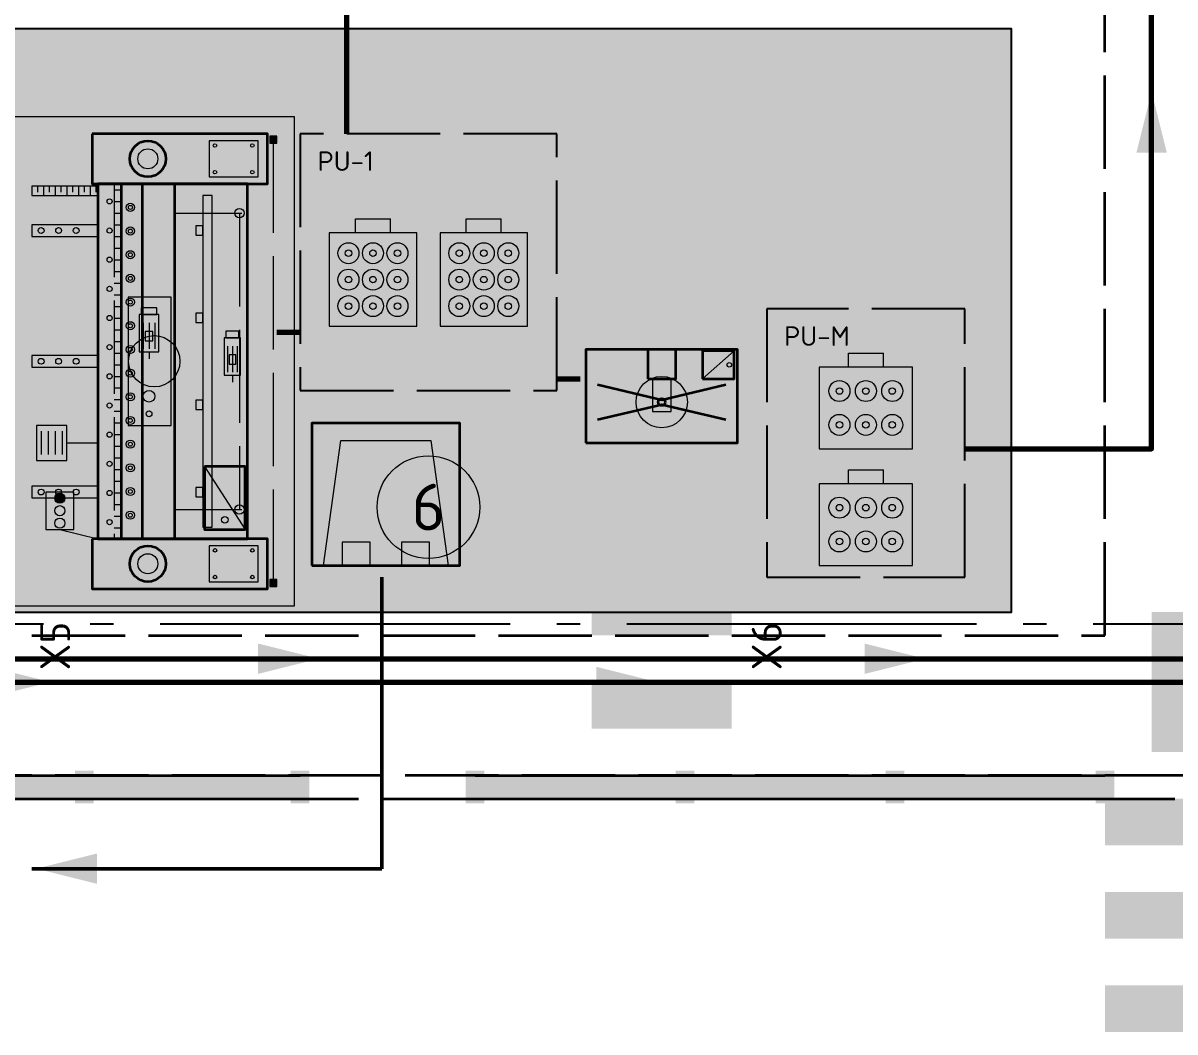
# Model space of a CAD drawing. Header units: millimetres. Extents: x 0 to 1189, y 0 to 841.
# Drawn here: x 372.62 to 422, y 587 to 630.25 of the extents above; entities that cross this region are included whole.
import ezdxf
from ezdxf.enums import TextEntityAlignment as Align

# ---------------------------------------------------------------- set-up
doc = ezdxf.new("R2010")
doc.units = ezdxf.units.MM
doc.linetypes.add('IRAM-E-TRAZOS', pattern=[5, 4, -1])
doc.linetypes.add('IRAM-F-TRAZO-PUNTO', pattern=[20, 15, -2, 1, -2])
for name, color, linetype, lineweight, true_color in [('A-AREA-TRABAJO', 30, 'CONTINUOUS', 13, 0xeb963c), ('A-DEFENSA', 2, 'CONTINUOUS', 35, 0xe6b400), ('A-EQUIPO', 30, 'CONTINUOUS', 35, 0xe67800), ('A-PASILLO', 2, 'IRAM-E-TRAZOS', 35, 0xd7a500), ('A-PULMON', 6, 'IRAM-E-TRAZOS', 25, 0xdc00c8), ('A-SENDA', 2, 'CONTINUOUS', 25, 0xd7a500), ('A-ZONA-LOG', 5, 'IRAM-F-TRAZO-PUNTO', 25, 0x285ac8)]:
    doc.layers.add(name, color=color, linetype=linetype, lineweight=lineweight, true_color=true_color)
for name, color, linetype, lineweight in [('A-EQUIPO-FINO', 8, 'CONTINUOUS', 13), ('A-EQUIPO-OCULTO', 8, 'IRAM-E-TRAZOS', 13), ('A-EQUIPO-RELLENO', 9, 'CONTINUOUS', 13), ('A-OPERARIO', 6, 'CONTINUOUS', 18), ('A-RELLENO', 9, 'CONTINUOUS', 13), ('A-SECTOR', 1, 'CONTINUOUS', 25), ('A-SEGURIDAD', 1, 'IRAM-E-TRAZOS', 18), ('A-TEXTO', 7, 'CONTINUOUS', 18), ('F-MP', 5, 'CONTINUOUS', 70), ('F-SCRAP', 8, 'IRAM-F-TRAZO-PUNTO', 50), ('F-SE', 30, 'CONTINUOUS', 70)]:
    doc.layers.add(name, color=color, linetype=linetype, lineweight=lineweight)
doc.styles.add('ISO3098', font='isocpeur.ttf')

msp = doc.modelspace()

# ---------------------------------------------------------------- hatches: boundary and pattern name
at = {"layer": 'A-DEFENSA', "true_color": 0xf5c800}
h = msp.add_hatch(color=7, dxfattribs=at)
h.dxf.hatch_style = 1
h.paths.add_polyline_path([(366, 597), (384.5, 597), (384.5, 598), (366, 598)])
at = {"layer": 'A-DEFENSA', "true_color": 0x1e1e1e}
h = msp.add_hatch(color=7, dxfattribs=at)
h.dxf.hatch_style = 1
h.paths.add_polyline_path([(374.85, 596.8), (375.65, 596.8), (375.65, 598.2), (374.85, 598.2)])
h = msp.add_hatch(color=7, dxfattribs=at)
h.dxf.hatch_style = 1
h.paths.add_polyline_path([(384.1, 596.8), (384.9, 596.8), (384.9, 598.2), (384.1, 598.2)])
h = msp.add_hatch(color=7, dxfattribs=at)
h.dxf.hatch_style = 1
h.paths.add_polyline_path([(391.6, 596.8), (392.4, 596.8), (392.4, 598.2), (391.6, 598.2)])
at = {"layer": 'A-DEFENSA', "true_color": 0xf5c800}
h = msp.add_hatch(color=7, dxfattribs=at)
h.dxf.hatch_style = 1
h.paths.add_polyline_path([(392, 597), (419, 597), (419, 598), (392, 598)])
at = {"layer": 'A-DEFENSA', "true_color": 0x1e1e1e}
h = msp.add_hatch(color=7, dxfattribs=at)
h.dxf.hatch_style = 1
h.paths.add_polyline_path([(400.6, 596.8), (401.4, 596.8), (401.4, 598.2), (400.6, 598.2)])
h = msp.add_hatch(color=7, dxfattribs=at)
h.dxf.hatch_style = 1
h.paths.add_polyline_path([(409.6, 596.8), (410.4, 596.8), (410.4, 598.2), (409.6, 598.2)])
h = msp.add_hatch(color=7, dxfattribs=at)
h.dxf.hatch_style = 1
h.paths.add_polyline_path([(418.6, 596.8), (419.4, 596.8), (419.4, 598.2), (418.6, 598.2)])
at = {"layer": 'A-EQUIPO-RELLENO', "true_color": 0xcdd0d4}
h = msp.add_hatch(color=7, dxfattribs=at)
h.dxf.hatch_style = 1
h.paths.add_polyline_path([(375.585, 625.5), (375.585, 623.355), (383.1, 623.355), (383.1, 625.5)])
at = {"layer": 'A-EQUIPO-RELLENO', "true_color": 0xdc2828}
h = msp.add_hatch(color=7, dxfattribs=at)
h.dxf.hatch_style = 1
h.paths.add_polyline_path([(383.2, 625.4), (383.2, 625.1), (383.5, 625.1), (383.5, 625.4)])
at = {"layer": 'A-EQUIPO-RELLENO', "true_color": 0xe2e7ee}
h = msp.add_hatch(color=7, dxfattribs=at)
h.dxf.hatch_style = 1
h.paths.add_polyline_path([(373, 623.255), (373, 622.855), (375.835, 622.855), (375.835, 623.255)])
h = msp.add_hatch(color=7, dxfattribs=at)
h.dxf.hatch_style = 1
h.paths.add_polyline_path([(375.835, 623.355), (375.835, 608.145), (382.25, 608.145), (382.25, 623.355)])
at = {"layer": 'A-EQUIPO-RELLENO', "true_color": 0xeeeeee}
h = msp.add_hatch(color=7, dxfattribs=at)
h.dxf.hatch_style = 1
h.paths.add_polyline_path([(376.825, 623.355), (376.825, 608.145), (379.125, 608.145), (379.125, 623.355)])
at = {"layer": 'A-EQUIPO-RELLENO', "true_color": 0x969ba0}
h = msp.add_hatch(color=7, dxfattribs=at)
h.dxf.hatch_style = 1
h.paths.add_polyline_path([(377.625, 623.355), (377.625, 608.145), (377.825, 608.145), (377.825, 623.355)])
at = {"layer": 'A-EQUIPO-RELLENO', "true_color": 0xcdd0d4}
h = msp.add_hatch(color=7, dxfattribs=at)
h.dxf.hatch_style = 1
h.paths.add_polyline_path([(380.331, 622.855), (380.331, 608.645), (380.731, 608.645), (380.731, 622.855)])
h = msp.add_hatch(color=7, dxfattribs=at)
h.dxf.hatch_style = 1
h.paths.add_polyline_path([(373, 621.605), (373, 621.105), (375.835, 621.105), (375.835, 621.605)])
at = {"layer": 'A-EQUIPO-RELLENO', "true_color": 0xfaf0fa}
h = msp.add_hatch(color=7, dxfattribs=at)
h.dxf.hatch_style = 1
h.paths.add_polyline_path([(385.75, 617.25), (389.5, 617.25), (389.5, 621.25), (385.75, 621.25)])
h = msp.add_hatch(color=7, dxfattribs=at)
h.dxf.hatch_style = 1
h.paths.add_polyline_path([(390.5, 617.25), (394.25, 617.25), (394.25, 621.25), (390.5, 621.25)])
at = {"layer": 'A-EQUIPO-RELLENO', "true_color": 0xcdd0d4}
h = msp.add_hatch(color=7, dxfattribs=at)
h.dxf.hatch_style = 1
h.paths.add_polyline_path([(377.125, 618.5), (377.125, 613), (378.975, 613), (378.975, 618.5)])
h = msp.add_hatch(color=7, dxfattribs=at)
h.dxf.hatch_style = 1
h.paths.add_polyline_path([(377.6, 617.75), (377.6, 616.15), (378.45, 616.15), (378.45, 617.75)])
h = msp.add_hatch(color=7, dxfattribs=at)
h.dxf.hatch_style = 1
h.paths.add_polyline_path([(381.25, 616.75), (381.25, 615.15), (381.95, 615.15), (381.95, 616.75)])
at = {"layer": 'A-EQUIPO-RELLENO', "true_color": 0xeeeeee}
h = msp.add_hatch(color=7, dxfattribs=at)
h.dxf.hatch_style = 1
h.paths.add_polyline_path([(396.75, 612.25), (403.25, 612.25), (403.25, 616.25), (396.75, 616.25)])
at = {"layer": 'A-EQUIPO-RELLENO', "true_color": 0xcdd0d4}
h = msp.add_hatch(color=7, dxfattribs=at)
h.dxf.hatch_style = 1
h.paths.add_polyline_path([(399.4, 615), (400.6, 615), (400.6, 616.25), (399.4, 616.25)])
h = msp.add_hatch(color=7, dxfattribs=at)
h.dxf.hatch_style = 1
h.paths.add_polyline_path([(401.75, 615), (403.1, 615), (403.1, 616.2), (401.75, 616.2)])
h = msp.add_hatch(color=7, dxfattribs=at)
h.dxf.hatch_style = 1
h.paths.add_polyline_path([(373, 616), (373, 615.5), (375.835, 615.5), (375.835, 616)])
at = {"layer": 'A-EQUIPO-RELLENO', "true_color": 0xfaf0fa}
h = msp.add_hatch(color=7, dxfattribs=at)
h.dxf.hatch_style = 1
h.paths.add_polyline_path([(406.75, 612), (410.75, 612), (410.75, 615.5), (406.75, 615.5)])
at = {"layer": 'A-EQUIPO-RELLENO', "true_color": 0xcdd0d4}
h = msp.add_hatch(color=7, dxfattribs=at)
h.dxf.hatch_style = 1
h.paths.add_polyline_path([(373.2, 613), (373.2, 611.5), (374.5, 611.5), (374.5, 613)])
at = {"layer": 'A-EQUIPO-RELLENO', "true_color": 0xe6e6e6}
h = msp.add_hatch(color=7, dxfattribs=at)
h.dxf.hatch_style = 1
h.paths.add_polyline_path([(385, 607), (391.35, 607), (391.35, 613.1), (385, 613.1)])
at = {"layer": 'A-EQUIPO-RELLENO', "true_color": 0xcdd0d4}
h = msp.add_hatch(color=7, dxfattribs=at)
h.dxf.hatch_style = 1
h.paths.add_polyline_path([(380.4, 611.245), (380.4, 608.545), (382.15, 608.545), (382.15, 611.245)])
h = msp.add_hatch(color=7, dxfattribs=at)
h.dxf.hatch_style = 1
h.paths.add_polyline_path([(373, 610.395), (373, 609.895), (375.835, 609.895), (375.835, 610.395)])
at = {"layer": 'A-EQUIPO-RELLENO', "true_color": 0xfaf0fa}
h = msp.add_hatch(color=7, dxfattribs=at)
h.dxf.hatch_style = 1
h.paths.add_polyline_path([(406.75, 607), (410.75, 607), (410.75, 610.5), (406.75, 610.5)])
at = {"layer": 'A-EQUIPO-RELLENO', "true_color": 0xcdd0d4}
h = msp.add_hatch(color=7, dxfattribs=at)
h.dxf.hatch_style = 1
h.paths.add_polyline_path([(373.6, 610.145), (373.6, 608.545), (374.8, 608.545), (374.8, 610.145)])
at = {"layer": 'A-EQUIPO-RELLENO', "true_color": 0xdc2828}
h = msp.add_hatch(color=7, dxfattribs=at)
h.dxf.hatch_style = 1
h.paths.add_polyline_path([(374.2, 609.662), (374.256, 609.67), (374.308, 609.691), (374.353, 609.726), (374.387, 609.77), (374.409, 609.822), (374.416, 609.878), (374.409, 609.934), (374.387, 609.986), (374.353, 610.031), (374.308, 610.065), (374.256, 610.087), (374.2, 610.094), (374.144, 610.087), (374.092, 610.065), (374.047, 610.031), (374.013, 609.986), (373.991, 609.934), (373.984, 609.878), (373.991, 609.822), (374.013, 609.77), (374.047, 609.726), (374.092, 609.691), (374.144, 609.67)])
at = {"layer": 'A-EQUIPO-RELLENO', "true_color": 0xcdd0d4}
h = msp.add_hatch(color=7, dxfattribs=at)
h.dxf.hatch_style = 1
h.paths.add_polyline_path([(375.585, 608.145), (375.585, 606), (383.1, 606), (383.1, 608.145)])
at = {"layer": 'A-EQUIPO-RELLENO', "true_color": 0xdc2828}
h = msp.add_hatch(color=7, dxfattribs=at)
h.dxf.hatch_style = 1
h.paths.add_polyline_path([(383.2, 606.4), (383.2, 606.1), (383.5, 606.1), (383.5, 606.4)])
at = {"layer": 'A-RELLENO', "true_color": 0xfde4c8}
h = msp.add_hatch(color=7, dxfattribs=at)
h.dxf.hatch_style = 1
h.paths.add_polyline_path([(358.5, 605), (415, 605), (415, 630), (358.5, 630)])
at = {"layer": 'A-SENDA', "true_color": 0xd7a500}
h = msp.add_hatch(color=7, dxfattribs=at)
h.dxf.hatch_style = 1
h.paths.add_polyline_path([(397, 604), (403, 604), (403, 606), (397, 606)])
h = msp.add_hatch(color=7, dxfattribs=at)
h.dxf.hatch_style = 1
h.paths.add_polyline_path([(421, 599), (423, 599), (423, 605), (421, 605)])
h = msp.add_hatch(color=7, dxfattribs=at)
h.dxf.hatch_style = 1
h.paths.add_polyline_path([(397, 600), (403, 600), (403, 602), (397, 602)])
h = msp.add_hatch(color=7, dxfattribs=at)
h.dxf.hatch_style = 1
h.paths.add_polyline_path([(419, 595), (426, 595), (426, 597), (419, 597)])
h = msp.add_hatch(color=7, dxfattribs=at)
h.dxf.hatch_style = 1
h.paths.add_polyline_path([(419, 591), (426, 591), (426, 593), (419, 593)])
h = msp.add_hatch(color=7, dxfattribs=at)
h.dxf.hatch_style = 1
h.paths.add_polyline_path([(419, 587), (426, 587), (426, 589), (419, 589)])
at = {"layer": 'F-MP', "true_color": 0x0046c8}
h = msp.add_hatch(color=7, dxfattribs=at)
h.dxf.hatch_style = 1
h.paths.add_polyline_path([(385.3, 603), (382.7, 603.65), (382.7, 602.35)])
h = msp.add_hatch(color=7, dxfattribs=at)
h.dxf.hatch_style = 1
h.paths.add_polyline_path([(411.3, 603), (408.7, 603.65), (408.7, 602.35)])
h = msp.add_hatch(color=7, dxfattribs=at)
h.dxf.hatch_style = 1
h.paths.add_polyline_path([(373.8, 602), (371.2, 602.65), (371.2, 601.35)])
h = msp.add_hatch(color=7, dxfattribs=at)
h.dxf.hatch_style = 1
h.paths.add_polyline_path([(399.8, 602), (397.2, 602.65), (397.2, 601.35)])
at = {"layer": 'F-SCRAP', "true_color": 0x787878}
h = msp.add_hatch(color=7, dxfattribs=at)
h.dxf.hatch_style = 1
h.paths.add_polyline_path([(373.2, 594), (375.8, 593.35), (375.8, 594.65)])
at = {"layer": 'F-SE', "true_color": 0xeb7800}
h = msp.add_hatch(color=7, dxfattribs=at)
h.dxf.hatch_style = 1
h.paths.add_polyline_path([(421, 627.3), (420.35, 624.7), (421.65, 624.7)])
h = msp.add_hatch(color=7, dxfattribs=at)
h.dxf.hatch_style = 1
h.paths.add_polyline_path([(384.5, 617), (381.9, 617.65), (381.9, 616.35)])
h = msp.add_hatch(color=7, dxfattribs=at)
h.dxf.hatch_style = 1
h.paths.add_polyline_path([(396.5, 615), (393.9, 615.65), (393.9, 614.35)])

# ---------------------------------------------------------------- linework, layer by layer
at = {"layer": 'A-AREA-TRABAJO'}
msp.add_lwpolyline([(368.25, 626.25), (384.25, 626.25), (384.25, 605.25), (368.25, 605.25)], dxfattribs=at)
at = {"layer": 'A-DEFENSA'}
for p, q in [((366, 598), (384.5, 598)), ((392, 598), (419, 598)), ((366, 597), (384.5, 597)), ((392, 597), (419, 597))]:
    msp.add_line(p, q, dxfattribs=at)
at = {"layer": 'A-EQUIPO'}
msp.add_line((377.725, 623.355), (377.725, 608.145), dxfattribs=at)
for points in [[(375.585, 625.5), (375.585, 623.355), (383.1, 623.355), (383.1, 625.5)], [(375.835, 623.355), (375.835, 608.145), (382.25, 608.145), (382.25, 623.355)], [(376.825, 623.355), (376.825, 608.145), (379.125, 608.145), (379.125, 623.355)], [(396.75, 612.25), (403.25, 612.25), (403.25, 616.25), (396.75, 616.25)], [(399.4, 615), (400.6, 615), (400.6, 616.25), (399.4, 616.25)], [(401.75, 615), (403.1, 615), (403.1, 616.2), (401.75, 616.2)], [(385, 607), (391.35, 607), (391.35, 613.1), (385, 613.1)], [(380.4, 611.245), (380.4, 608.545), (382.15, 608.545), (382.15, 611.245)], [(375.585, 608.145), (375.585, 606), (383.1, 606), (383.1, 608.145)]]:
    msp.add_lwpolyline(points, close=True, dxfattribs=at)
for points in [[(397.25, 614.75), (400, 614.1), (402.75, 614.75)], [(397.25, 613.25), (400, 613.9), (402.75, 613.25)]]:
    msp.add_lwpolyline(points, dxfattribs=at)
for centre, radius in [((377.975, 624.428), 0.772), ((400, 614), 0.15), ((377.975, 607.072), 0.772)]:
    msp.add_circle(centre, radius, dxfattribs=at)
at = {"layer": 'A-EQUIPO-FINO'}
for p, q in [((373, 623.255), (373, 622.855)), ((373.25, 623.255), (373.25, 623.005)), ((373.5, 623.255), (373.5, 622.855)), ((373.75, 623.255), (373.75, 623.005)), ((374, 623.255), (374, 622.855)), ((374.25, 623.255), (374.25, 623.005)), ((374.5, 623.255), (374.5, 622.855)), ((374.75, 623.255), (374.75, 623.005)), ((375, 623.255), (375, 622.855)), ((375.25, 623.255), (375.25, 623.005)), ((375.5, 623.255), (375.5, 622.855)), ((375.75, 623.255), (375.75, 623.005)), ((376.525, 623.105), (376.775, 623.105)), ((376.525, 622.605), (376.775, 622.605)), ((376.525, 622.105), (376.775, 622.105)), ((376.525, 621.605), (376.775, 621.605)), ((376.525, 621.105), (376.775, 621.105)), ((376.525, 620.605), (376.775, 620.605)), ((376.525, 620.105), (376.775, 620.105)), ((376.525, 619.605), (376.775, 619.605)), ((376.525, 619.105), (376.775, 619.105)), ((376.525, 618.605), (376.775, 618.605)), ((376.525, 618.105), (376.775, 618.105)), ((376.525, 617.605), (376.775, 617.605)), ((377.77, 617.398), (377.77, 616.278)), ((378.025, 617.398), (378.025, 616.278)), ((378.28, 617.398), (378.28, 616.278)), ((376.525, 617.105), (376.775, 617.105)), ((376.525, 616.605), (376.775, 616.605)), ((381.39, 616.398), (381.39, 615.278)), ((381.6, 616.398), (381.6, 615.278)), ((381.81, 616.398), (381.81, 615.278)), ((401.75, 615), (403.1, 616.2)), ((376.525, 616.105), (376.775, 616.105)), ((378.025, 616.15), (378.025, 615.862)), ((376.525, 615.605), (376.775, 615.605)), ((376.525, 615.105), (376.775, 615.105)), ((381.6, 615.15), (381.6, 614.862)), ((376.525, 614.605), (376.775, 614.605)), ((376.525, 614.105), (376.775, 614.105)), ((376.525, 613.605), (376.775, 613.605)), ((373.4, 612.75), (373.4, 611.75)), ((373.7, 612.75), (373.7, 611.75)), ((374, 612.75), (374, 611.75)), ((374.3, 612.75), (374.3, 611.75)), ((376.525, 613.105), (376.775, 613.105)), ((376.525, 612.605), (376.775, 612.605)), ((376.525, 612.105), (376.775, 612.105)), ((376.525, 611.605), (376.775, 611.605)), ((376.525, 611.105), (376.775, 611.105)), ((380.4, 611.245), (382.15, 608.545)), ((376.525, 610.605), (376.775, 610.605)), ((376.525, 610.105), (376.775, 610.105)), ((376.525, 609.605), (376.775, 609.605)), ((376.525, 609.105), (376.775, 609.105)), ((376.525, 608.605), (376.775, 608.605))]:
    msp.add_line(p, q, dxfattribs=at)
for points in [[(380.6, 625.2), (380.6, 623.655), (382.7, 623.655), (382.7, 625.2)], [(383.2, 625.4), (383.2, 625.1), (383.5, 625.1), (383.5, 625.4)], [(373, 623.255), (373, 622.855), (375.835, 622.855), (375.835, 623.255)], [(380.331, 622.855), (380.331, 608.645), (380.731, 608.645), (380.731, 622.855)], [(373, 621.605), (373, 621.105), (375.835, 621.105), (375.835, 621.605)], [(380.031, 621.555), (380.031, 621.155), (380.331, 621.155), (380.331, 621.555)], [(377.125, 618.5), (377.125, 613), (378.975, 613), (378.975, 618.5)], [(377.6, 617.75), (377.6, 616.15), (378.45, 616.15), (378.45, 617.75)], [(377.685, 618.038), (377.685, 617.75), (378.365, 617.75), (378.365, 618.038)], [(380.031, 617.818), (380.031, 617.418), (380.331, 617.418), (380.331, 617.818)], [(377.855, 617.03), (377.855, 616.63), (378.195, 616.63), (378.195, 617.03)], [(381.25, 616.75), (381.25, 615.15), (381.95, 615.15), (381.95, 616.75)], [(381.32, 617.038), (381.32, 616.75), (381.88, 616.75), (381.88, 617.038)], [(373, 616), (373, 615.5), (375.835, 615.5), (375.835, 616)], [(381.46, 616.03), (381.46, 615.63), (381.74, 615.63), (381.74, 616.03)], [(380.031, 614.082), (380.031, 613.682), (380.331, 613.682), (380.331, 614.082)], [(373.2, 613), (373.2, 611.5), (374.5, 611.5), (374.5, 613)], [(373, 610.395), (373, 609.895), (375.835, 609.895), (375.835, 610.395)], [(380.031, 610.345), (380.031, 609.945), (380.331, 609.945), (380.331, 610.345)], [(373.6, 610.145), (373.6, 608.545), (374.8, 608.545), (374.8, 610.145)], [(380.6, 607.845), (380.6, 606.3), (382.7, 606.3), (382.7, 607.845)], [(383.2, 606.4), (383.2, 606.1), (383.5, 606.1), (383.5, 606.4)]]:
    msp.add_lwpolyline(points, close=True, dxfattribs=at)
msp.add_lwpolyline([(385.5, 607), (386.25, 612.35), (390.1, 612.35), (390.85, 607)], dxfattribs=at)
for centre, radius in [((377.975, 624.428), 0.429), ((380.85, 625), 0.075), ((382.45, 625), 0.075), ((380.85, 623.855), 0.075), ((382.45, 623.855), 0.075), ((376.335, 622.605), 0.11), ((377.225, 622.348), 0.175), ((377.225, 622.348), 0.085), ((381.9, 622.105), 0.2), ((373.4, 621.355), 0.125), ((374.15, 621.355), 0.125), ((374.9, 621.355), 0.125), ((376.335, 621.355), 0.11), ((377.225, 621.332), 0.175), ((377.225, 621.332), 0.085), ((386.575, 620.383), 0.45), ((387.625, 620.383), 0.45), ((388.675, 620.383), 0.45), ((391.325, 620.383), 0.45), ((392.375, 620.383), 0.45), ((393.425, 620.383), 0.45), ((376.335, 620.105), 0.11), ((377.225, 620.317), 0.175), ((377.225, 620.317), 0.085), ((386.575, 620.383), 0.14), ((387.625, 620.383), 0.14), ((388.675, 620.383), 0.14), ((391.325, 620.383), 0.14), ((392.375, 620.383), 0.14), ((393.425, 620.383), 0.14), ((386.575, 619.25), 0.45), ((387.625, 619.25), 0.45), ((388.675, 619.25), 0.45), ((391.325, 619.25), 0.45), ((392.375, 619.25), 0.45), ((393.425, 619.25), 0.45), ((377.225, 619.303), 0.175), ((377.225, 619.303), 0.085), ((386.575, 619.25), 0.14), ((387.625, 619.25), 0.14), ((388.675, 619.25), 0.14), ((391.325, 619.25), 0.14), ((392.375, 619.25), 0.14), ((393.425, 619.25), 0.14), ((376.335, 618.855), 0.11), ((377.225, 618.287), 0.175), ((377.225, 618.287), 0.085), ((386.575, 618.117), 0.45), ((386.575, 618.117), 0.14), ((387.625, 618.117), 0.45), ((387.625, 618.117), 0.14), ((388.675, 618.117), 0.45), ((388.675, 618.117), 0.14), ((391.325, 618.117), 0.45), ((391.325, 618.117), 0.14), ((392.375, 618.117), 0.45), ((392.375, 618.117), 0.14), ((393.425, 618.117), 0.45), ((393.425, 618.117), 0.14), ((376.335, 617.605), 0.11), ((377.225, 617.273), 0.175), ((377.225, 617.273), 0.085), ((376.335, 616.355), 0.11), ((377.225, 616.257), 0.175), ((377.225, 616.257), 0.085), ((373.4, 615.75), 0.125), ((374.15, 615.75), 0.125), ((374.9, 615.75), 0.125), ((376.335, 615.105), 0.11), ((377.225, 615.243), 0.175), ((377.225, 615.243), 0.085), ((402.897, 615.6), 0.096), ((407.617, 614.475), 0.45), ((408.75, 614.475), 0.45), ((409.883, 614.475), 0.45), ((377.225, 614.227), 0.175), ((377.225, 614.227), 0.085), ((378.025, 614.25), 0.25), ((407.617, 614.475), 0.14), ((408.75, 614.475), 0.14), ((409.883, 614.475), 0.14), ((376.335, 613.855), 0.11), ((377.225, 613.213), 0.175), ((377.225, 613.213), 0.085), ((378.025, 613.5), 0.125), ((407.617, 613.025), 0.45), ((408.75, 613.025), 0.45), ((409.883, 613.025), 0.45), ((407.617, 613.025), 0.14), ((408.75, 613.025), 0.14), ((409.883, 613.025), 0.14), ((376.335, 612.605), 0.11), ((377.225, 612.197), 0.175), ((377.225, 612.197), 0.085), ((376.335, 611.355), 0.11), ((377.225, 611.183), 0.175), ((377.225, 611.183), 0.085), ((377.225, 610.168), 0.175), ((373.4, 610.145), 0.125), ((374.2, 609.878), 0.216), ((374.15, 610.145), 0.125), ((374.9, 610.145), 0.125), ((376.335, 610.105), 0.11), ((377.225, 610.168), 0.085), ((407.617, 609.475), 0.45), ((408.75, 609.475), 0.45), ((409.883, 609.475), 0.45), ((374.2, 609.345), 0.216), ((377.225, 609.152), 0.175), ((381.9, 609.395), 0.2), ((407.617, 609.475), 0.14), ((408.75, 609.475), 0.14), ((409.883, 609.475), 0.14), ((374.2, 608.812), 0.216), ((376.335, 608.855), 0.11), ((377.225, 609.152), 0.085), ((381.275, 608.95), 0.14), ((407.617, 608.025), 0.45), ((408.75, 608.025), 0.45), ((409.883, 608.025), 0.45), ((407.617, 608.025), 0.14), ((408.75, 608.025), 0.14), ((409.883, 608.025), 0.14), ((377.975, 607.072), 0.429), ((380.85, 607.645), 0.075), ((382.45, 607.645), 0.075), ((380.85, 606.5), 0.075), ((382.45, 606.5), 0.075)]:
    msp.add_circle(centre, radius, dxfattribs=at)
at = {"layer": 'A-EQUIPO-OCULTO'}
for p, q in [((379.125, 622.105), (382, 622.105)), ((381.9, 622.105), (381.9, 609.395)), ((374.5, 612.25), (375.835, 612.25)), ((379.125, 609.395), (382, 609.395)), ((374.2, 608.545), (375.835, 608.145))]:
    msp.add_line(p, q, dxfattribs=at)
for points in [[(399.6, 613.6), (400.4, 613.6), (400.4, 615), (399.6, 615)], [(386.305, 607), (387.505, 607), (387.505, 608), (386.305, 608)], [(388.845, 607), (390.045, 607), (390.045, 608), (388.845, 608)]]:
    msp.add_lwpolyline(points, close=True, dxfattribs=at)
at = {"layer": 'A-OPERARIO'}
for p, q in [((386.875, 621.25), (386.875, 621.85)), ((386.875, 621.85), (388.375, 621.85)), ((388.375, 621.25), (388.375, 621.85)), ((391.625, 621.25), (391.625, 621.85)), ((391.625, 621.85), (393.125, 621.85)), ((393.125, 621.25), (393.125, 621.85)), ((408, 615.5), (408, 616.1)), ((408, 616.1), (409.5, 616.1)), ((409.5, 615.5), (409.5, 616.1)), ((408, 610.5), (408, 611.1)), ((408, 611.1), (409.5, 611.1)), ((409.5, 610.5), (409.5, 611.1))]:
    msp.add_line(p, q, dxfattribs=at)
for points in [[(385.75, 617.25), (389.5, 617.25), (389.5, 621.25), (385.75, 621.25)], [(390.5, 617.25), (394.25, 617.25), (394.25, 621.25), (390.5, 621.25)], [(406.75, 612), (410.75, 612), (410.75, 615.5), (406.75, 615.5)], [(406.75, 607), (410.75, 607), (410.75, 610.5), (406.75, 610.5)]]:
    msp.add_lwpolyline(points, close=True, dxfattribs=at)
at = {"layer": 'A-PASILLO'}
for p, q in [((419, 604), (419, 650)), ((358, 604), (419, 604)), ((608, 598), (358, 598)), ((358, 597), (608, 597))]:
    msp.add_line(p, q, dxfattribs=at)
at = {"layer": 'A-PULMON'}
for points in [[(384.5, 614.5), (395.5, 614.5), (395.5, 625.5), (384.5, 625.5)], [(404.5, 606.5), (413, 606.5), (413, 618), (404.5, 618)]]:
    msp.add_lwpolyline(points, close=True, dxfattribs=at)
at = {"layer": 'A-SECTOR'}
msp.add_lwpolyline([(358.5, 605), (415, 605), (415, 630), (358.5, 630)], close=True, dxfattribs=at)
at = {"layer": 'A-SEGURIDAD'}
for p, q in [((383.35, 625.25), (383.35, 606.25)), ((376.525, 623.355), (376.525, 608.145))]:
    msp.add_line(p, q, dxfattribs=at)
at = {"layer": 'A-TEXTO'}
for centre, radius in [((378.25, 615.75), 1.1), ((400, 614), 1.1), ((390, 609.5), 2.2)]:
    msp.add_circle(centre, radius, dxfattribs=at)
at = {"layer": 'A-ZONA-LOG'}
msp.add_lwpolyline([(358.5, 604.5), (673.5, 604.5), (673.5, 700.5), (358.5, 700.5)], close=True, dxfattribs=at)
at = {"layer": 'F-MP'}
for points in [[(344.5, 693.5), (344.5, 687), (355, 687), (355, 603), (423, 603), (423, 653.75), (546.5, 653.75), (546.5, 647)], [(268, 612.5), (268, 672), (334.5, 672), (334.5, 602), (555, 602), (555, 605.25)]]:
    msp.add_lwpolyline(points, dxfattribs=at)
at = {"layer": 'F-SCRAP'}
msp.add_lwpolyline([(388, 606.5), (388, 594), (348, 594), (348, 688), (246, 688), (246, 701), (229, 713)], dxfattribs=at)
at = {"layer": 'F-SE'}
for points in [[(413, 612), (421, 612), (421, 647), (443, 647)], [(386.5, 625.5), (386.5, 633.5)], [(383.5, 617), (384.5, 617)], [(395.5, 615), (396.5, 615)]]:
    msp.add_lwpolyline(points, dxfattribs=at)

# ---------------------------------------------------------------- texts
at = {"layer": 'A-PULMON', "style": 'ISO3098'}
for s, p in [('PU-1', (385.25, 624.75)), ('PU-M', (405.25, 617.25))]:
    msp.add_text(s, height=0.84, dxfattribs=at).set_placement(p, align=Align.TOP_LEFT)
at = {"layer": 'A-TEXTO', "style": 'ISO3098'}
msp.add_text('6', height=2, dxfattribs=at).set_placement((390, 609.5), align=Align.MIDDLE_CENTER)
for s, p in [('X5', (374, 602.5)), ('X6', (404.5, 602.5))]:
    msp.add_text(s, height=1.28, rotation=90, dxfattribs=at).set_placement(p, align=Align.MIDDLE_LEFT)

doc.saveas('drawing.dxf')
